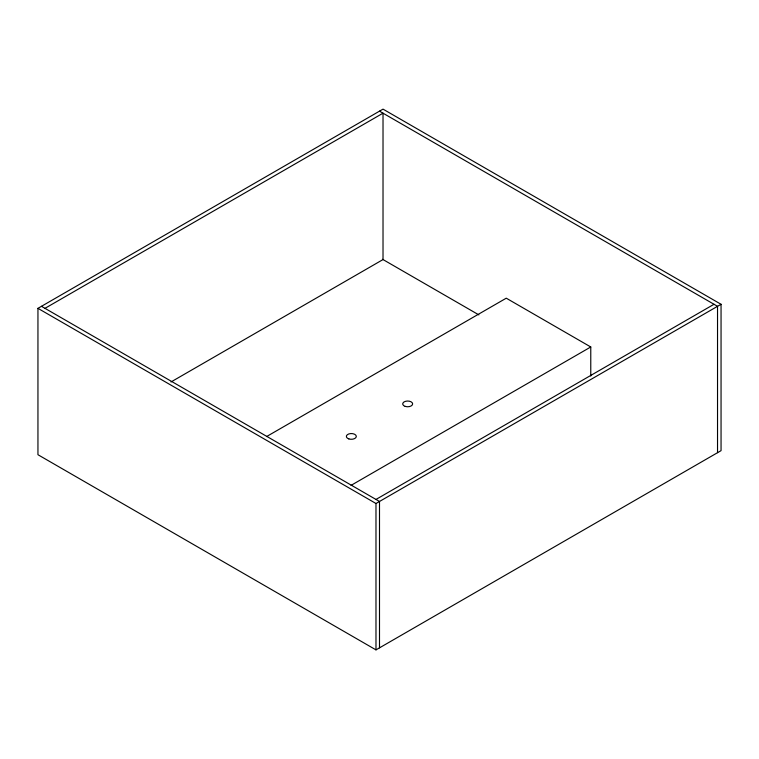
<?xml version="1.0" encoding="UTF-8"?>
<svg xmlns="http://www.w3.org/2000/svg" width="759" height="759" viewBox="0 0 759 759"><rect width="100%" height="100%" fill="white"/><g stroke="black" fill="none" stroke-linecap="round" stroke-linejoin="round"><path stroke-width="1.14" d="M37.95 308.344L383.02 109.125L721.05 304.283L721.05 450.656L375.98 649.875L37.95 454.717L37.95 308.344L375.98 503.502L721.05 304.283M44.99 308.344L383.02 113.186L383.02 259.559L170.984 381.976M266.57 436.567L506.262 298.183L590.768 346.977L590.768 376.018M351.075 485.362L590.768 346.977M375.98 499.441L714.01 304.283M379.5 111.156L717.53 306.313L717.53 452.687M382.574 259.303L478.863 314.89M41.47 306.313L379.5 501.471L379.5 647.844M375.98 503.502L375.98 649.875M348.836 438.911A4.981 2.875 0 0 0 356.313 436.425A4.981 2.875 0 0 0 348.836 433.93A4.981 2.875 0 0 0 348.836 438.911M405.183 406.388A4.981 2.875 0 0 0 412.649 403.892A4.981 2.875 0 0 0 405.183 401.407A4.981 2.875 0 0 0 405.183 406.388"/></g></svg>
